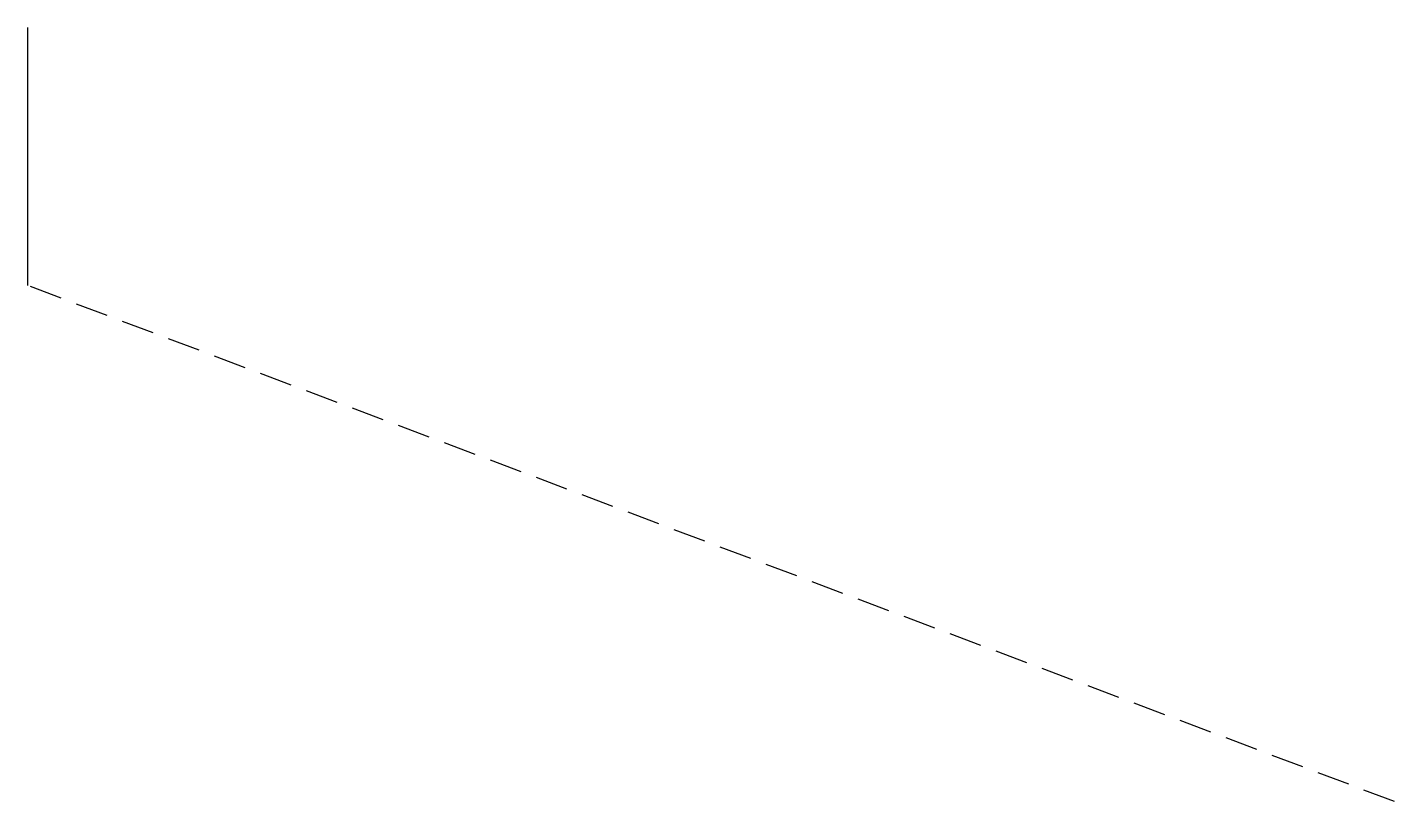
# Model space of a CAD drawing. Extents: x 35 to 300, y 0 to 150.
import ezdxf

# ---------------------------------------------------------------- set-up
doc = ezdxf.new("R2010")
doc.units = 0
doc.linetypes.add('DASHED2', pattern=[9.525, 6.35, -3.175])
doc.layers.get('0').update_dxf_attribs({"linetype": 'CONTINUOUS'})

msp = doc.modelspace()

# ---------------------------------------------------------------- linework, layer by layer
at = {"color": 1, "linetype": 'DASHED2'}
msp.add_line((300, 0, 300), (35, 100, 220), dxfattribs=at)
at = {"extrusion": (1, 0, 1.61554e-15)}
msp.add_arc((150, 220, 35), 50, 90, 180, dxfattribs=at)

doc.saveas('drawing.dxf')
